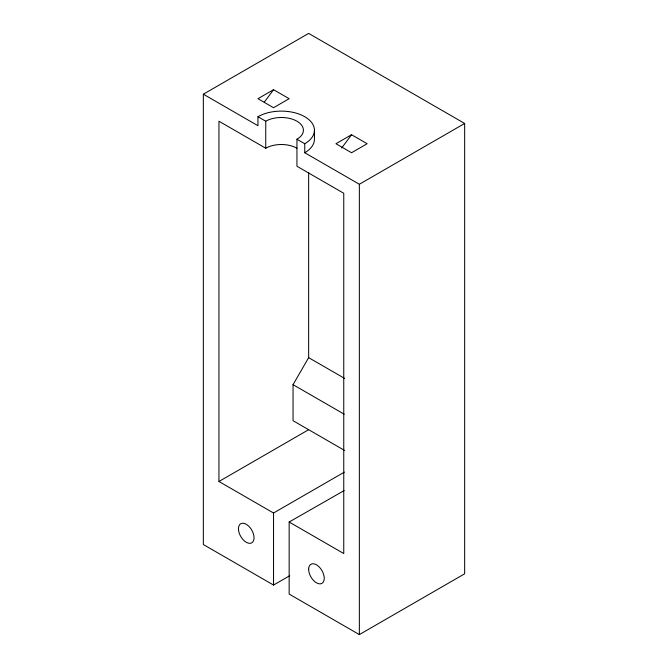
<?xml version="1.0" encoding="UTF-8"?>
<svg xmlns="http://www.w3.org/2000/svg" width="668" height="668" viewBox="0 0 668 668"><rect width="100%" height="100%" fill="white"/><g stroke="black" fill="none" stroke-linecap="round" stroke-linejoin="round"><path stroke-width="1" d="M344.454 450.366L293.052 420.69L293.052 384.668L308.649 357.647L308.649 172.436M264.311 102.137L273.546 89.696L289.152 98.697L273.546 107.707L257.948 98.697L273.546 89.696M341.699 147.995L351.552 134.727L367.149 143.729L351.552 152.738L335.954 143.729L351.552 134.727M289.695 575.741L273.546 585.059L203.348 544.537L203.348 94.196L308.649 33.4L464.652 123.463L464.652 573.804L359.351 634.6L289.152 594.069L289.152 522.017L344.137 490.579M203.348 94.196L257.948 125.718L257.948 116.708A33.091 19.105 0 0 1 304.75 116.708A33.091 19.105 0 0 1 304.75 143.729L304.75 152.738L359.351 184.259L464.652 123.463M296.951 148.238A22.061 12.734 0 0 0 265.747 148.238L218.945 121.217L218.945 481.486L308.649 429.699M218.945 481.486L273.546 513.007L344.412 472.101M257.948 116.708L265.747 121.217A22.061 12.734 0 0 1 296.951 121.217A22.061 12.734 0 0 1 296.951 139.228L296.951 166.248L343.753 193.269L343.753 553.538L289.152 522.017M296.951 139.228L304.75 143.729M308.649 357.647L344.563 378.38M293.052 384.668L344.229 414.21M359.351 184.259L359.351 634.6M314.444 130.218L314.444 139.228A33.091 19.105 0 0 1 304.75 152.738M273.546 513.007L273.546 585.059M265.747 121.217L265.747 148.238M308.649 569.303A11.03 6.371 60 0 0 320.348 583.857A11.03 6.371 60 0 0 320.348 568.259A11.03 6.371 60 0 0 308.649 569.303M238.451 528.772A11.03 6.371 60 0 0 250.149 543.326A11.03 6.371 60 0 0 250.149 527.728A11.03 6.371 60 0 0 238.451 528.772"/></g></svg>
